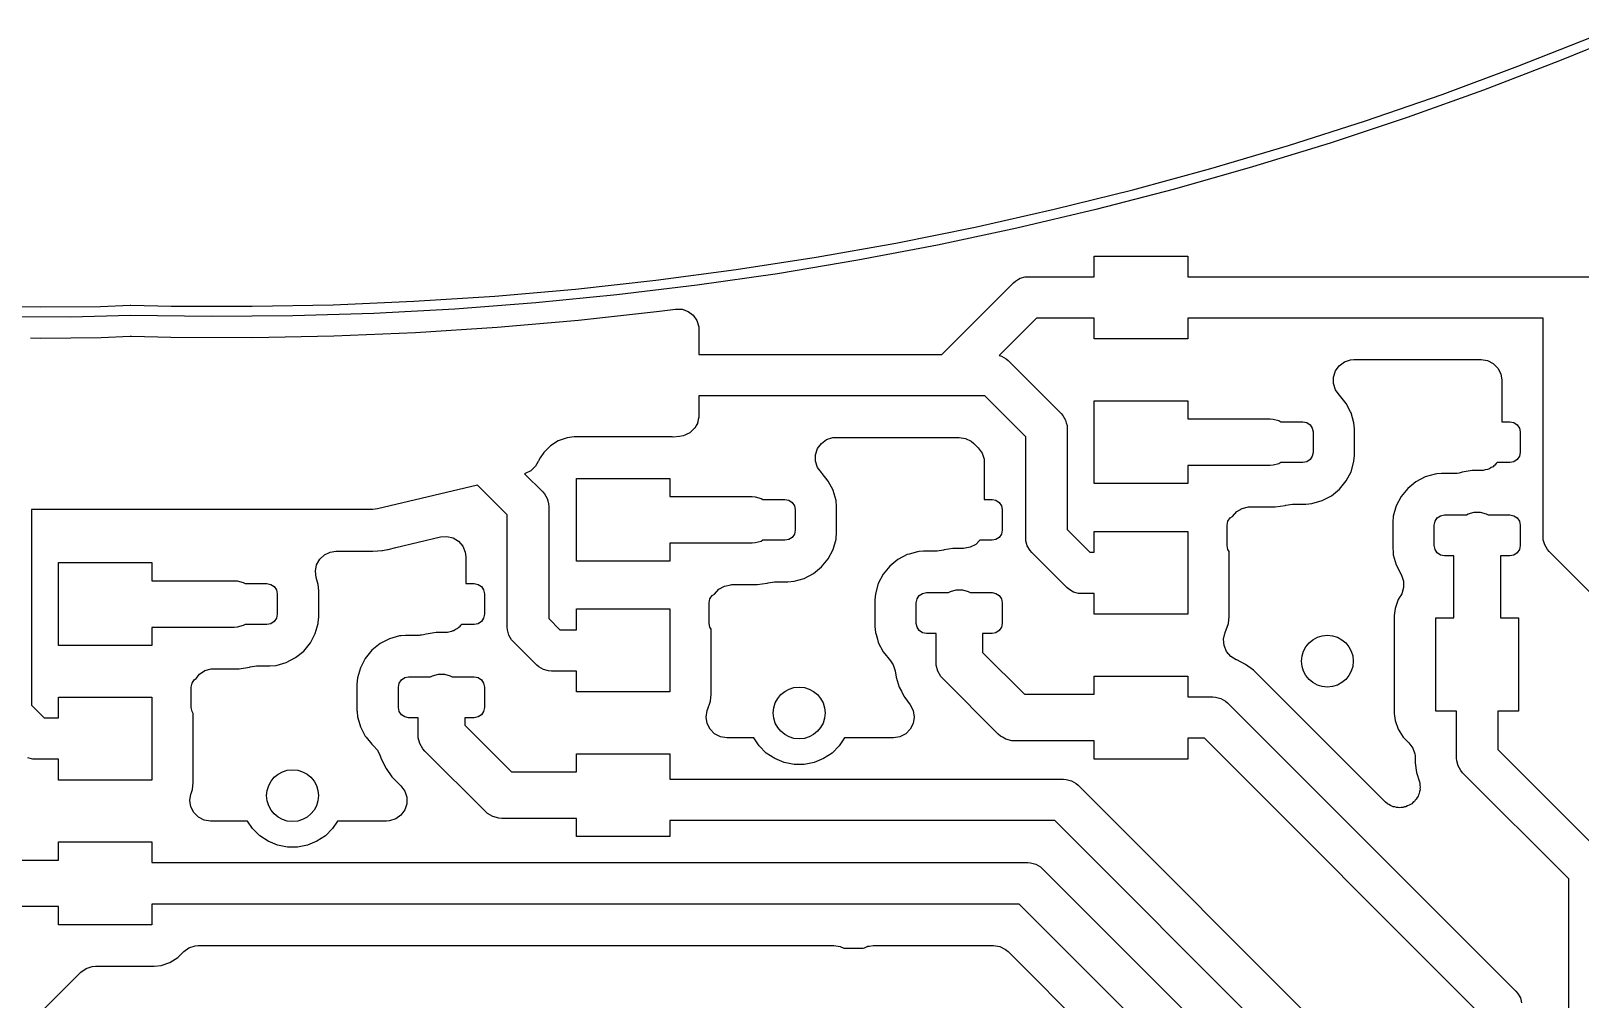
# Model space of a CAD drawing. Extents: x 139 to 278, y -178 to -21.
# Drawn here: x 177.48 to 207.39, y -39.45 to -20.77 of the extents above; entities that cross this region are included whole.
import ezdxf

# ---------------------------------------------------------------- set-up
doc = ezdxf.new("R2010")
doc.units = 0
doc.layers.add('BLACK', color=7, linetype='CONTINUOUS')

msp = doc.modelspace()

# ---------------------------------------------------------------- linework, layer by layer
at = {"layer": 'BLACK', "linetype": 'CONTINUOUS'}
for p, q in [((206.188125, -21.44566), (207.641166, -20.869508)), ((208.40001, -20.765417), (206.988365, -21.343502)), ((204.722566, -21.989178), (206.188125, -21.44566)), ((206.988365, -21.343502), (205.52489, -21.904939)), ((203.245221, -22.499792), (204.722566, -21.989178)), ((205.52489, -21.904939), (204.049227, -22.433513)), ((201.756828, -22.977246), (203.245221, -22.499792)), ((204.049227, -22.433513), (202.562115, -22.92896)), ((200.258131, -23.421301), (201.756828, -22.977246)), ((202.562115, -22.92896), (201.064297, -23.391033)), ((198.74988, -23.831736), (200.258131, -23.421301)), ((201.064297, -23.391033), (199.556521, -23.819501)), ((197.23283, -24.208344), (198.74988, -23.831736)), ((199.556521, -23.819501), (198.039543, -24.214148)), ((195.707738, -24.550939), (197.23283, -24.208344)), ((198.039543, -24.214148), (196.514119, -24.574779)), ((194.175367, -24.859348), (195.707738, -24.550939)), ((196.514119, -24.574779), (194.981014, -24.901212)), ((192.636484, -25.133417), (194.175367, -24.859348)), ((194.981014, -24.901212), (193.440993, -25.193284)), ((198.0083, -25.51), (198.0083, -25.1099)), ((198.0083, -25.1099), (199.8117, -25.1099)), ((199.8117, -25.1099), (199.8117, -25.51)), ((189.542259, -25.578006), (191.091857, -25.37301)), ((191.091857, -25.37301), (192.636484, -25.133417)), ((193.440993, -25.193284), (191.894827, -25.45085)), ((187.988466, -25.748303), (189.542259, -25.578006)), ((190.343288, -25.673781), (188.787152, -25.861964)), ((191.894827, -25.45085), (190.343288, -25.673781)), ((195.063314, -27.01), (196.446157, -25.627158)), ((196.446157, -25.627158), (196.485495, -25.592659)), ((196.485495, -25.592659), (196.541941, -25.56007)), ((196.541941, -25.56007), (196.575927, -25.540448)), ((196.575927, -25.540448), (196.67679, -25.513422)), ((196.67679, -25.513422), (196.729, -25.51)), ((196.729, -25.51), (198.0083, -25.51)), ((199.8117, -25.51), (207.055, -25.51)), ((207.055, -25.51), (208.0083, -25.51)), ((183.309684, -26.050235), (184.871399, -25.984477)), ((184.871399, -25.984477), (186.431252, -25.883816)), ((187.227198, -26.015306), (185.664205, -26.133731)), ((186.431252, -25.883816), (187.988466, -25.748303)), ((188.787152, -25.861964), (187.227198, -26.015306)), ((176.505255, -26.068963), (177.661557, -26.093363)), ((178.241855, -26.287408), (177.079187, -26.281097)), ((177.661557, -26.093363), (178.818056, -26.081519)), ((179.40065, -26.257375), (178.241855, -26.287408)), ((178.818056, -26.081519), (179.395835, -26.057458)), ((179.395835, -26.057458), (179.39917, -26.058204)), ((179.39917, -26.058204), (179.402492, -26.057403)), ((180.964815, -26.278995), (179.40065, -26.257375)), ((179.402492, -26.057403), (179.402492, -26.057394)), ((179.402492, -26.057394), (180.183797, -26.076932)), ((180.183797, -26.076932), (181.74689, -26.081059)), ((182.532231, -26.265608), (180.964815, -26.278995)), ((181.74689, -26.081059), (183.309684, -26.050235)), ((184.098955, -26.217179), (182.532231, -26.265608)), ((185.664205, -26.133731), (184.098955, -26.217179)), ((188.047215, -26.345959), (189.614357, -26.174199)), ((189.614357, -26.174199), (189.923669, -26.13328)), ((189.923669, -26.13328), (190.048458, -26.13647)), ((190.048458, -26.13647), (190.166159, -26.178066)), ((190.166159, -26.178066), (190.265245, -26.253999)), ((190.265245, -26.253999), (190.336017, -26.356834)), ((196.894685, -26.31), (196.174769, -27.029916)), ((198.0083, -26.31), (196.894685, -26.31)), ((198.0083, -26.7101), (198.0083, -26.31)), ((206.675, -26.31), (199.8117, -26.31)), ((199.8117, -26.31), (199.8117, -26.7101)), ((206.675, -30.534), (206.675, -26.31)), ((183.328239, -26.650486), (184.90337, -26.584162)), ((184.90337, -26.584162), (186.476624, -26.482636)), ((186.476624, -26.482636), (188.047215, -26.345959)), ((190.336017, -26.356834), (190.371547, -26.476506)), ((190.371547, -26.476506), (190.374993, -26.528834)), ((190.374993, -26.528834), (190.374993, -27.01)), ((177.470277, -26.68996), (177.658293, -26.693928)), ((177.658293, -26.693928), (177.658295, -26.693927)), ((177.658295, -26.693927), (177.658297, -26.693928)), ((177.658297, -26.693928), (178.833616, -26.681891)), ((178.833616, -26.681891), (179.390999, -26.658678)), ((179.390999, -26.658678), (179.417556, -26.658458)), ((179.417556, -26.658458), (180.175497, -26.677411)), ((180.175497, -26.677411), (181.752019, -26.681574)), ((181.752019, -26.681574), (183.328239, -26.650486)), ((199.8117, -26.7101), (198.0083, -26.7101)), ((190.374993, -27.01), (195.063314, -27.01)), ((196.174769, -27.029916), (196.214074, -27.040448)), ((196.214074, -27.040448), (196.304505, -27.092659)), ((196.304505, -27.092659), (196.343843, -27.127157)), ((196.343843, -27.127157), (197.367843, -28.151158)), ((202.738347, -27.227364), (202.839341, -27.153988)), ((202.839341, -27.153988), (202.958066, -27.115412)), ((202.958066, -27.115412), (203.020483, -27.1105)), ((203.020483, -27.1105), (205.4755, -27.1105)), ((205.4755, -27.1105), (205.598798, -27.130028)), ((205.598798, -27.130028), (205.710026, -27.186702)), ((205.710026, -27.186702), (205.798298, -27.274974)), ((202.626395, -27.447083), (202.664971, -27.328358)), ((202.626395, -27.571917), (202.626395, -27.447083)), ((202.664971, -27.328358), (202.738347, -27.227364)), ((205.798298, -27.274974), (205.854972, -27.386202)), ((205.854972, -27.386202), (205.8745, -27.5095)), ((205.8745, -27.5095), (205.8745, -28.309)), ((195.229, -27.81), (190.374993, -27.81)), ((190.374993, -27.81), (190.374993, -28.190434)), ((195.895314, -27.81), (195.229, -27.81)), ((196.685, -28.599685), (195.895314, -27.81)), ((202.664971, -27.690642), (202.626395, -27.571917)), ((202.738347, -27.791636), (202.664971, -27.690642)), ((202.743874, -27.797163), (202.738347, -27.791636)), ((202.74388, -27.797168), (202.743874, -27.797163)), ((202.743883, -27.797172), (202.74388, -27.797168)), ((202.872148, -27.954477), (202.743883, -27.797172)), ((198.0083, -29.5041), (198.0083, -27.9039)), ((198.0083, -27.9039), (199.8117, -27.9039)), ((199.8117, -27.9039), (199.8117, -28.254)), ((202.958252, -28.119314), (202.872148, -27.954477)), ((190.320093, -28.383151), (190.298791, -28.42496)), ((190.344609, -28.343153), (190.320093, -28.383151)), ((190.348295, -28.327802), (190.344609, -28.343153)), ((190.355465, -28.313732), (190.348295, -28.327802)), ((190.362804, -28.267387), (190.355465, -28.313732)), ((190.373761, -28.221769), (190.362804, -28.267387)), ((190.374993, -28.190434), (190.372523, -28.206027)), ((190.372523, -28.206027), (190.373761, -28.221769)), ((197.367843, -28.151158), (197.402341, -28.190495)), ((197.402341, -28.190495), (197.454552, -28.280926)), ((197.454552, -28.280926), (197.467112, -28.327802)), ((197.467112, -28.327802), (197.481578, -28.38179)), ((197.481578, -28.38179), (197.485, -28.434)), ((199.8117, -28.254), (201.402048, -28.254)), ((201.402048, -28.254), (201.460785, -28.25785)), ((201.460785, -28.25785), (201.574256, -28.288254)), ((201.574256, -28.288254), (201.610189, -28.309)), ((201.610189, -28.309), (202.034548, -28.309)), ((202.034548, -28.309), (202.110128, -28.324034)), ((202.110128, -28.324034), (202.174202, -28.366846)), ((202.174202, -28.366846), (202.217014, -28.43092)), ((202.966123, -28.134383), (202.958252, -28.119314)), ((203.021961, -28.329525), (202.966123, -28.134383)), ((203.032547, -28.448608), (203.021961, -28.329525)), ((205.8745, -28.309), (206.034548, -28.309)), ((206.034548, -28.309), (206.110128, -28.324034)), ((206.110128, -28.324034), (206.174202, -28.366846)), ((206.174202, -28.366846), (206.217014, -28.43092)), ((187.658778, -28.678111), (187.506039, -28.774083)), ((187.829045, -28.618532), (187.658778, -28.678111)), ((187.829048, -28.618531), (187.829045, -28.618532)), ((187.963337, -28.6034), (187.829048, -28.618531)), ((187.963346, -28.6034), (187.963337, -28.6034)), ((189.856654, -28.6034), (187.963346, -28.6034)), ((189.856664, -28.6034), (189.856654, -28.6034)), ((189.860767, -28.603863), (189.856664, -28.6034)), ((189.874091, -28.605138), (189.860767, -28.603863)), ((189.998541, -28.595353), (189.874091, -28.605138)), ((190.069108, -28.578417), (189.998541, -28.595353)), ((190.099291, -28.569906), (190.069108, -28.578417)), ((190.1411, -28.548602), (190.099291, -28.569906)), ((190.184444, -28.530653), (190.1411, -28.548602)), ((190.196449, -28.5204), (190.184444, -28.530653)), ((190.210519, -28.513232), (190.196449, -28.5204)), ((190.243696, -28.480054), (190.210519, -28.513232)), ((190.279375, -28.449587), (190.243696, -28.480054)), ((190.287625, -28.436125), (190.279375, -28.449587)), ((190.298791, -28.42496), (190.287625, -28.436125)), ((192.738347, -28.727364), (192.839341, -28.653988)), ((192.839341, -28.653988), (192.958066, -28.615412)), ((192.958066, -28.615412), (193.020483, -28.6105)), ((193.020483, -28.6105), (195.134519, -28.6105)), ((195.134519, -28.6105), (195.323481, -28.6105)), ((195.323481, -28.6105), (195.398465, -28.6105)), ((195.398465, -28.6105), (195.521763, -28.630028)), ((195.521763, -28.630028), (195.632991, -28.686702)), ((195.632991, -28.686702), (195.680599, -28.727363)), ((196.685, -30.554), (196.685, -28.599685)), ((197.485, -28.434), (197.485, -30.388314)), ((202.217014, -28.43092), (202.232048, -28.5065)), ((202.232048, -28.5065), (202.232048, -28.9015)), ((203.032548, -28.959393), (203.032547, -28.448608)), ((206.217014, -28.43092), (206.232048, -28.5065)), ((206.232048, -28.5065), (206.232048, -28.9015)), ((187.311338, -29.008501), (187.28251, -29.05438)), ((187.378484, -28.901638), (187.311338, -29.008501)), ((187.506038, -28.774084), (187.378484, -28.901638)), ((187.506039, -28.774083), (187.506038, -28.774084)), ((192.626395, -28.947083), (192.664971, -28.828358)), ((192.626395, -29.071917), (192.626395, -28.947083)), ((192.664971, -28.828358), (192.738347, -28.727364)), ((195.680599, -28.727363), (195.767634, -28.814397)), ((195.767634, -28.814397), (195.841011, -28.91539)), ((195.841011, -28.91539), (195.879587, -29.034114)), ((202.217014, -28.97708), (202.174202, -29.041154)), ((202.232048, -28.9015), (202.217014, -28.97708)), ((203.02282, -29.068821), (203.032547, -28.959404)), ((203.032547, -28.959404), (203.032548, -28.959393)), ((206.217014, -28.97708), (206.174202, -29.041154)), ((206.232048, -28.9015), (206.217014, -28.97708)), ((187.01887, -29.309828), (187.009139, -29.312453)), ((187.131342, -29.255665), (187.01887, -29.309828)), ((187.221573, -29.169397), (187.131342, -29.255665)), ((187.27264, -29.074499), (187.221573, -29.169397)), ((187.272787, -29.07457), (187.27264, -29.074499)), ((187.274357, -29.071309), (187.272787, -29.07457)), ((187.280729, -29.059469), (187.274357, -29.071309)), ((187.282508, -29.054383), (187.280729, -29.059469)), ((187.28251, -29.05438), (187.282508, -29.054383)), ((192.664971, -29.190642), (192.626395, -29.071917)), ((192.738347, -29.291636), (192.664971, -29.190642)), ((192.743874, -29.297163), (192.738347, -29.291636)), ((192.74388, -29.297168), (192.743874, -29.297163)), ((192.75312, -29.3085), (192.74388, -29.297168)), ((192.872148, -29.454477), (192.75312, -29.3085)), ((195.879587, -29.034114), (195.8845, -29.096534)), ((195.8845, -29.096534), (195.8845, -29.809)), ((201.402048, -29.154), (199.8117, -29.154)), ((199.8117, -29.154), (199.8117, -29.5041)), ((201.460785, -29.15015), (201.402048, -29.154)), ((201.574256, -29.119746), (201.460785, -29.15015)), ((201.610189, -29.099), (201.574256, -29.119746)), ((202.034548, -29.099), (201.610189, -29.099)), ((202.110128, -29.083966), (202.034548, -29.099)), ((202.174202, -29.041154), (202.110128, -29.083966)), ((202.872147, -29.453524), (202.966123, -29.273617)), ((202.966123, -29.273617), (203.021961, -29.078475)), ((203.021961, -29.078475), (203.02282, -29.068821)), ((204.711659, -29.3085), (204.624334, -29.316263)), ((204.971518, -29.3085), (204.711659, -29.3085)), ((205.014803, -29.306145), (204.971518, -29.3085)), ((205.055694, -29.301682), (205.014803, -29.306145)), ((205.109222, -29.284291), (205.055694, -29.301682)), ((205.303631, -29.2535), (205.109222, -29.284291)), ((205.497206, -29.2535), (205.303631, -29.2535)), ((205.518786, -29.251145), (205.497206, -29.2535)), ((205.558322, -29.240382), (205.518786, -29.251145)), ((205.598798, -29.233972), (205.558322, -29.240382)), ((205.618213, -29.224079), (205.598798, -29.233972)), ((205.639238, -29.218356), (205.618213, -29.224079)), ((205.673516, -29.1959), (205.639238, -29.218356)), ((205.710026, -29.177298), (205.673516, -29.1959)), ((205.725433, -29.16189), (205.710026, -29.177298)), ((205.743661, -29.14995), (205.725433, -29.16189)), ((205.769323, -29.118), (205.743661, -29.14995)), ((205.788324, -29.099), (205.769323, -29.118)), ((206.034548, -29.099), (205.788324, -29.099)), ((206.110128, -29.083966), (206.034548, -29.099)), ((206.174202, -29.041154), (206.110128, -29.083966)), ((186.09703, -29.531716), (184.170901, -29.993988)), ((186.675, -30.109686), (186.09703, -29.531716)), ((187.009139, -29.312453), (187.357843, -29.661157)), ((188.0083, -31.0041), (188.0083, -29.4039)), ((188.0083, -29.4039), (189.8117, -29.4039)), ((189.8117, -29.4039), (189.8117, -29.754)), ((192.965662, -29.6335), (192.872148, -29.454477)), ((199.8117, -29.5041), (198.0083, -29.5041)), ((202.74388, -29.610832), (202.872147, -29.453524)), ((204.060212, -29.597172), (203.931947, -29.754477)), ((204.06022, -29.597164), (204.060212, -29.597172)), ((204.217525, -29.468899), (204.06022, -29.597164)), ((204.397425, -29.374927), (204.217525, -29.468899)), ((204.397428, -29.374926), (204.397425, -29.374927)), ((204.592571, -29.319087), (204.397428, -29.374926)), ((204.592573, -29.319087), (204.592571, -29.319087)), ((204.624334, -29.316263), (204.592573, -29.319087)), ((187.357843, -29.661157), (187.392341, -29.700495)), ((187.392341, -29.700495), (187.444552, -29.790926)), ((187.444552, -29.790926), (187.456388, -29.8351)), ((187.456388, -29.8351), (187.471578, -29.89179)), ((187.471578, -29.89179), (187.475, -29.944)), ((189.8117, -29.754), (191.402048, -29.754)), ((191.402048, -29.754), (191.460785, -29.75785)), ((191.460785, -29.75785), (191.574256, -29.788254)), ((191.574256, -29.788254), (191.610189, -29.809)), ((191.610189, -29.809), (192.034548, -29.809)), ((192.034548, -29.809), (192.110128, -29.824034)), ((192.110128, -29.824034), (192.174202, -29.866846)), ((192.174202, -29.866846), (192.217014, -29.93092)), ((192.966123, -29.634383), (192.965662, -29.6335)), ((193.021961, -29.829525), (192.966123, -29.634383)), ((193.032547, -29.948608), (193.021961, -29.829525)), ((195.8845, -29.809), (196.034548, -29.809)), ((196.034548, -29.809), (196.110128, -29.824034)), ((196.110128, -29.824034), (196.174202, -29.866846)), ((196.174202, -29.866846), (196.217014, -29.93092)), ((201.709285, -29.919026), (201.832579, -29.899499)), ((201.832579, -29.899499), (202.092437, -29.899499)), ((202.092437, -29.899499), (202.09244, -29.899499)), ((202.09244, -29.899499), (202.211523, -29.888913)), ((202.211523, -29.888913), (202.406665, -29.833075)), ((202.406665, -29.833075), (202.586572, -29.739099)), ((202.586572, -29.739099), (202.74388, -29.610832)), ((203.931947, -29.754477), (203.837975, -29.934377)), ((184.077785, -30.005006), (177.485, -30.005006)), ((177.485, -30.005006), (177.485, -33.778314)), ((184.170901, -29.993988), (184.077785, -30.005006)), ((186.675, -32.274), (186.675, -30.109686)), ((187.475, -29.944), (187.475, -32.108314)), ((192.217014, -29.93092), (192.232048, -30.0065)), ((192.232048, -30.0065), (192.232048, -30.4015)), ((193.032548, -30.459393), (193.032547, -29.948608)), ((196.217014, -29.93092), (196.232048, -30.0065)), ((196.232048, -30.0065), (196.232048, -30.4015)), ((200.587082, -30.23092), (200.629894, -30.166846)), ((200.629894, -30.166846), (200.676111, -30.135965)), ((200.676111, -30.135965), (200.757971, -30.044363)), ((200.757971, -30.044363), (200.865846, -29.98154)), ((200.865846, -29.98154), (200.987854, -29.955128)), ((200.987854, -29.955128), (201.010231, -29.9545)), ((201.010231, -29.9545), (201.500462, -29.9545)), ((201.500462, -29.9545), (201.500465, -29.9545)), ((201.500465, -29.9545), (201.694874, -29.923709)), ((201.694874, -29.923709), (201.709285, -29.919026)), ((203.782133, -30.129532), (203.771548, -30.248595)), ((203.782134, -30.129529), (203.782133, -30.129532)), ((203.837973, -29.934381), (203.782134, -30.129529)), ((203.837975, -29.934377), (203.837973, -29.934381)), ((204.587082, -30.23092), (204.629894, -30.166846)), ((204.629894, -30.166846), (204.693968, -30.124034)), ((204.693968, -30.124034), (204.769548, -30.109)), ((204.769548, -30.109), (205.193907, -30.109)), ((205.193907, -30.109), (205.22984, -30.088254)), ((205.22984, -30.088254), (205.343311, -30.05785)), ((205.343311, -30.05785), (205.460785, -30.05785)), ((205.460785, -30.05785), (205.574256, -30.088254)), ((205.574256, -30.088254), (205.610189, -30.109)), ((205.610189, -30.109), (206.034548, -30.109)), ((206.034548, -30.109), (206.110128, -30.124034)), ((206.110128, -30.124034), (206.174202, -30.166846)), ((206.174202, -30.166846), (206.217014, -30.23092)), ((192.217014, -30.47708), (192.174202, -30.541154)), ((192.232048, -30.4015), (192.217014, -30.47708)), ((193.023994, -30.555615), (193.032547, -30.459404)), ((193.032547, -30.459404), (193.032548, -30.459393)), ((196.217014, -30.47708), (196.174202, -30.541154)), ((196.232048, -30.4015), (196.217014, -30.47708)), ((197.485, -30.388314), (197.923686, -30.827)), ((198.0083, -30.827), (198.0083, -30.4269)), ((198.0083, -30.4269), (199.8117, -30.4269)), ((199.8117, -30.4269), (199.8117, -32.0271)), ((200.572048, -30.3065), (200.587082, -30.23092)), ((200.572048, -30.7015), (200.572048, -30.3065)), ((203.771548, -30.248595), (203.771548, -30.759388)), ((204.572048, -30.3065), (204.587082, -30.23092)), ((204.572048, -30.7015), (204.572048, -30.3065)), ((206.217014, -30.23092), (206.232048, -30.3065)), ((206.232048, -30.3065), (206.232048, -30.7015)), ((184.077785, -30.810506), (184.172436, -30.804926)), ((184.172436, -30.804926), (184.251263, -30.795598)), ((184.251263, -30.795598), (184.265519, -30.793912)), ((184.265519, -30.793912), (184.26552, -30.793911)), ((184.26552, -30.793911), (184.265552, -30.793908)), ((184.265552, -30.793908), (184.358883, -30.777246)), ((184.358883, -30.777246), (184.375146, -30.773343)), ((184.375146, -30.773343), (184.521324, -30.73826)), ((184.521324, -30.73826), (185.382389, -30.531603)), ((185.382389, -30.531603), (185.506834, -30.521818)), ((185.506834, -30.521818), (185.628218, -30.550969)), ((185.628218, -30.550969), (185.734652, -30.616203)), ((185.734652, -30.616203), (185.815719, -30.711134)), ((185.815719, -30.711134), (185.863482, -30.82647)), ((191.402048, -30.654), (189.8117, -30.654)), ((189.8117, -30.654), (189.8117, -31.0041)), ((191.460785, -30.65015), (191.402048, -30.654)), ((191.574256, -30.619746), (191.460785, -30.65015)), ((191.610189, -30.599), (191.574256, -30.619746)), ((192.034548, -30.599), (191.610189, -30.599)), ((192.110128, -30.583966), (192.034548, -30.599)), ((192.174202, -30.541154), (192.110128, -30.583966)), ((192.872147, -30.953524), (192.966123, -30.773617)), ((192.966123, -30.773617), (193.021961, -30.578475)), ((193.021961, -30.578475), (193.023994, -30.555615)), ((195.094807, -30.788974), (194.971518, -30.8085)), ((195.109221, -30.78429), (195.094807, -30.788974)), ((195.280247, -30.757203), (195.109221, -30.78429)), ((195.303631, -30.7535), (195.280247, -30.757203)), ((195.4855, -30.7535), (195.303631, -30.7535)), ((195.608798, -30.733972), (195.4855, -30.7535)), ((195.720026, -30.677298), (195.608798, -30.733972)), ((195.798324, -30.599), (195.720026, -30.677298)), ((196.034548, -30.599), (195.798324, -30.599)), ((196.110128, -30.583966), (196.034548, -30.599)), ((196.174202, -30.541154), (196.110128, -30.583966)), ((196.688422, -30.60621), (196.685, -30.554)), ((196.715448, -30.707074), (196.688422, -30.60621)), ((196.767659, -30.797505), (196.715448, -30.707074)), ((196.802157, -30.836843), (196.767659, -30.797505)), ((200.587082, -30.77708), (200.572048, -30.7015)), ((200.6122, -30.814672), (200.587082, -30.77708)), ((203.771548, -30.759388), (203.776093, -30.810506)), ((204.587082, -30.77708), (204.572048, -30.7015)), ((204.629894, -30.841154), (204.587082, -30.77708)), ((206.217014, -30.77708), (206.174202, -30.841154)), ((206.232048, -30.7015), (206.217014, -30.77708)), ((206.678422, -30.58621), (206.675, -30.534)), ((206.705448, -30.687074), (206.678422, -30.58621)), ((206.757659, -30.777505), (206.705448, -30.687074)), ((206.792157, -30.816843), (206.757659, -30.777505)), ((178.0083, -32.6291), (178.0083, -31.0289)), ((178.0083, -31.0289), (179.8117, -31.0289)), ((179.8117, -31.0289), (179.8117, -31.379)), ((182.968115, -31.195358), (182.992003, -31.07283)), ((182.992003, -31.07283), (183.052585, -30.963681)), ((183.052585, -30.963681), (183.143932, -30.878595)), ((183.143932, -30.878595), (183.2571, -30.825901)), ((183.2571, -30.825901), (183.366864, -30.810506)), ((183.366864, -30.810506), (184.077775, -30.810506)), ((184.077775, -30.810506), (184.077785, -30.810506)), ((185.863482, -30.82647), (185.8745, -30.919586)), ((185.8745, -30.919586), (185.8745, -31.434)), ((189.8117, -31.0041), (188.0083, -31.0041)), ((192.74388, -31.110832), (192.872147, -30.953524)), ((194.060212, -31.097172), (193.931947, -31.254477)), ((194.06022, -31.097164), (194.060212, -31.097172)), ((194.217525, -30.968899), (194.06022, -31.097164)), ((194.397425, -30.874927), (194.217525, -30.968899)), ((194.397428, -30.874926), (194.397425, -30.874927)), ((194.40425, -30.872974), (194.397428, -30.874926)), ((194.43613, -30.863851), (194.40425, -30.872974)), ((194.592571, -30.819087), (194.43613, -30.863851)), ((194.592573, -30.819087), (194.592571, -30.819087)), ((194.624334, -30.816263), (194.592573, -30.819087)), ((194.711659, -30.8085), (194.624334, -30.816263)), ((194.971518, -30.8085), (194.711659, -30.8085)), ((197.475157, -31.509843), (196.802157, -30.836843)), ((197.923686, -30.827), (198.0083, -30.827)), ((200.6122, -32.072054), (200.6122, -30.814672)), ((203.776093, -30.810506), (203.781819, -30.874925)), ((203.781819, -30.874925), (203.782135, -30.878471)), ((203.782135, -30.878471), (203.782135, -30.878476)), ((203.782135, -30.878476), (203.837974, -31.073619)), ((203.837974, -31.073619), (203.837975, -31.073622)), ((203.837975, -31.073622), (203.940111, -31.26915)), ((204.693968, -30.883966), (204.629894, -30.841154)), ((204.769548, -30.899), (204.693968, -30.883966)), ((204.952048, -30.899), (204.769548, -30.899)), ((204.952048, -32.0923), (204.952048, -30.899)), ((206.034548, -30.899), (205.852048, -30.899)), ((205.852048, -30.899), (205.852048, -32.0923)), ((206.110128, -30.883966), (206.034548, -30.899)), ((206.174202, -30.841154), (206.110128, -30.883966)), ((207.796048, -31.820734), (206.792157, -30.816843)), ((179.8117, -31.379), (181.402048, -31.379)), ((181.402048, -31.379), (181.460785, -31.38285)), ((181.460785, -31.38285), (181.574256, -31.413254)), ((182.983258, -31.319269), (182.968115, -31.195358)), ((183.021961, -31.454525), (182.983258, -31.319269)), ((191.709285, -31.419026), (191.832579, -31.399499)), ((191.832579, -31.399499), (192.092437, -31.399499)), ((192.092437, -31.399499), (192.09244, -31.399499)), ((192.09244, -31.399499), (192.211523, -31.388913)), ((192.211523, -31.388913), (192.406665, -31.333075)), ((192.406665, -31.333075), (192.586572, -31.239099)), ((192.586572, -31.239099), (192.74388, -31.110832)), ((193.931947, -31.254477), (193.837975, -31.434377)), ((203.940111, -31.26915), (203.979889, -31.387478)), ((203.979889, -31.387478), (203.981154, -31.512306)), ((181.574256, -31.413254), (181.610189, -31.434)), ((181.610189, -31.434), (182.034548, -31.434)), ((182.034548, -31.434), (182.110128, -31.449034)), ((182.110128, -31.449034), (182.174202, -31.491846)), ((182.174202, -31.491846), (182.217014, -31.55592)), ((182.217014, -31.55592), (182.232048, -31.6315)), ((182.232048, -31.6315), (182.232048, -32.0265)), ((183.032547, -31.573608), (183.021961, -31.454525)), ((183.032548, -32.084393), (183.032547, -31.573608)), ((185.8745, -31.434), (186.034548, -31.434)), ((186.034548, -31.434), (186.110128, -31.449034)), ((186.110128, -31.449034), (186.174202, -31.491846)), ((186.174202, -31.491846), (186.217014, -31.55592)), ((186.217014, -31.55592), (186.232048, -31.6315)), ((186.232048, -31.6315), (186.232048, -32.0265)), ((190.587082, -31.73092), (190.629894, -31.666846)), ((190.629894, -31.666846), (190.676526, -31.635687)), ((190.676526, -31.635687), (190.75815, -31.544354)), ((190.75815, -31.544354), (190.866027, -31.481536)), ((190.866027, -31.481536), (190.988037, -31.455127)), ((190.988037, -31.455127), (191.0104, -31.4545)), ((191.0104, -31.4545), (191.500462, -31.4545)), ((191.500462, -31.4545), (191.500465, -31.4545)), ((191.500465, -31.4545), (191.694874, -31.423709)), ((191.694874, -31.423709), (191.709285, -31.419026)), ((193.782133, -31.629532), (193.771548, -31.748595)), ((193.782134, -31.629529), (193.782133, -31.629532)), ((193.837973, -31.434381), (193.782134, -31.629529)), ((193.837975, -31.434377), (193.837973, -31.434381)), ((194.587082, -31.73092), (194.629894, -31.666846)), ((194.629894, -31.666846), (194.693968, -31.624034)), ((194.693968, -31.624034), (194.769548, -31.609)), ((194.769548, -31.609), (195.193907, -31.609)), ((195.193907, -31.609), (195.22984, -31.588254)), ((195.22984, -31.588254), (195.343311, -31.55785)), ((195.343311, -31.55785), (195.460785, -31.55785)), ((195.460785, -31.55785), (195.574256, -31.588254)), ((195.574256, -31.588254), (195.610189, -31.609)), ((195.610189, -31.609), (196.034548, -31.609)), ((196.034548, -31.609), (196.110128, -31.624034)), ((196.110128, -31.624034), (196.174202, -31.666846)), ((196.174202, -31.666846), (196.217014, -31.73092)), ((197.514495, -31.544341), (197.475157, -31.509843)), ((197.604926, -31.596552), (197.514495, -31.544341)), ((197.70579, -31.623578), (197.604926, -31.596552)), ((197.758, -31.627), (197.70579, -31.623578)), ((198.0083, -31.627), (197.758, -31.627)), ((198.0083, -32.0271), (198.0083, -31.627)), ((203.907652, -31.692657), (203.876158, -31.742779)), ((203.924301, -31.666159), (203.907652, -31.692657)), ((203.943783, -31.631416), (203.924301, -31.666159)), ((203.981154, -31.512306), (203.943783, -31.631416)), ((188.0083, -32.324), (188.0083, -31.9239)), ((188.0083, -31.9239), (189.8117, -31.9239)), ((189.8117, -31.9239), (189.8117, -33.5241)), ((190.572048, -31.8065), (190.587082, -31.73092)), ((190.572048, -32.2015), (190.572048, -31.8065)), ((193.771548, -31.748595), (193.771548, -32.259388)), ((194.572048, -31.8065), (194.587082, -31.73092)), ((194.572048, -32.2015), (194.572048, -31.8065)), ((196.217014, -31.73092), (196.232048, -31.8065)), ((196.232048, -31.8065), (196.232048, -32.2015)), ((203.816579, -31.913048), (203.801448, -32.047337)), ((203.81658, -31.913045), (203.816579, -31.913048)), ((203.876158, -31.742779), (203.81658, -31.913045)), ((181.402048, -32.279), (179.8117, -32.279)), ((179.8117, -32.279), (179.8117, -32.6291)), ((181.460785, -32.27515), (181.402048, -32.279)), ((181.574256, -32.244746), (181.460785, -32.27515)), ((181.610189, -32.224), (181.574256, -32.244746)), ((182.034548, -32.224), (181.610189, -32.224)), ((182.110128, -32.208966), (182.034548, -32.224)), ((182.174202, -32.166154), (182.110128, -32.208966)), ((182.217014, -32.10208), (182.174202, -32.166154)), ((182.232048, -32.0265), (182.217014, -32.10208)), ((182.966123, -32.398617), (183.021961, -32.203475)), ((183.021961, -32.203475), (183.02426, -32.177623)), ((183.02426, -32.177623), (183.032547, -32.084404)), ((183.032547, -32.084404), (183.032548, -32.084393)), ((185.725433, -32.28689), (185.710026, -32.302298)), ((185.743661, -32.27495), (185.725433, -32.28689)), ((185.769323, -32.243), (185.743661, -32.27495)), ((185.788324, -32.224), (185.769323, -32.243)), ((186.034548, -32.224), (185.788324, -32.224)), ((186.110128, -32.208966), (186.034548, -32.224)), ((186.174202, -32.166154), (186.110128, -32.208966)), ((186.217014, -32.10208), (186.174202, -32.166154)), ((186.232048, -32.0265), (186.217014, -32.10208)), ((186.678422, -32.32621), (186.675, -32.274)), ((187.475, -32.108314), (187.690686, -32.324)), ((190.587082, -32.27708), (190.572048, -32.2015)), ((190.6122, -32.314672), (190.587082, -32.27708)), ((193.771548, -32.259388), (193.777017, -32.3209)), ((194.587082, -32.27708), (194.572048, -32.2015)), ((194.629894, -32.341154), (194.587082, -32.27708)), ((196.217014, -32.27708), (196.174202, -32.341154)), ((196.232048, -32.2015), (196.217014, -32.27708)), ((199.8117, -32.0271), (198.0083, -32.0271)), ((200.537489, -32.376622), (200.597068, -32.206355)), ((200.597068, -32.206355), (200.6122, -32.072054)), ((203.801448, -32.047337), (203.801448, -33.940662)), ((204.601948, -33.8957), (204.601948, -32.0923)), ((204.601948, -32.0923), (204.952048, -32.0923)), ((205.852048, -32.0923), (206.202148, -32.0923)), ((206.202148, -32.0923), (206.202148, -33.8957)), ((182.74388, -32.735832), (182.872147, -32.578524)), ((182.872147, -32.578524), (182.966123, -32.398617)), ((184.217525, -32.593899), (184.06022, -32.722164)), ((184.397425, -32.499927), (184.217525, -32.593899)), ((184.397428, -32.499926), (184.397425, -32.499927)), ((184.592571, -32.444087), (184.397428, -32.499926)), ((184.592573, -32.444087), (184.592571, -32.444087)), ((184.624334, -32.441263), (184.592573, -32.444087)), ((184.711659, -32.4335), (184.624334, -32.441263)), ((184.971518, -32.4335), (184.711659, -32.4335)), ((184.99304, -32.430091), (184.971518, -32.4335)), ((185.014803, -32.431145), (184.99304, -32.430091)), ((185.055694, -32.426682), (185.014803, -32.431145)), ((185.109222, -32.409291), (185.055694, -32.426682)), ((185.303631, -32.3785), (185.109222, -32.409291)), ((185.497206, -32.3785), (185.303631, -32.3785)), ((185.518786, -32.376145), (185.497206, -32.3785)), ((185.598798, -32.358972), (185.518786, -32.376145)), ((185.622318, -32.346987), (185.598798, -32.358972)), ((185.639238, -32.343356), (185.622318, -32.346987)), ((185.673516, -32.3209), (185.639238, -32.343356)), ((185.710026, -32.302298), (185.673516, -32.3209)), ((186.705448, -32.427074), (186.678422, -32.32621)), ((186.757659, -32.517505), (186.705448, -32.427074)), ((186.792157, -32.556843), (186.757659, -32.517505)), ((187.242157, -33.006843), (186.792157, -32.556843)), ((187.690686, -32.324), (188.0083, -32.324)), ((190.6122, -33.569054), (190.6122, -32.314672)), ((193.777017, -32.3209), (193.78197, -32.376622)), ((193.78197, -32.376622), (193.782135, -32.378471)), ((193.782135, -32.378471), (193.782135, -32.378476)), ((193.782135, -32.378476), (193.793955, -32.419783)), ((193.793955, -32.419783), (193.819591, -32.509377)), ((193.819591, -32.509377), (193.837974, -32.573619)), ((193.837974, -32.573619), (193.837975, -32.573622)), ((193.837975, -32.573622), (193.931947, -32.753522)), ((194.693968, -32.383966), (194.629894, -32.341154)), ((194.769548, -32.399), (194.693968, -32.383966)), ((194.952048, -32.399), (194.769548, -32.399)), ((194.952048, -32.951048), (194.952048, -32.399)), ((196.034548, -32.399), (195.852048, -32.399)), ((195.852048, -32.399), (195.852048, -32.764652)), ((196.110128, -32.383966), (196.034548, -32.399)), ((196.174202, -32.341154), (196.110128, -32.383966)), ((200.505772, -32.504801), (200.531359, -32.398216)), ((200.515567, -32.629251), (200.505772, -32.504801)), ((200.530088, -32.397772), (200.534479, -32.385221)), ((200.531359, -32.398216), (200.530088, -32.397772)), ((200.534479, -32.385221), (200.534913, -32.383416)), ((200.534913, -32.383416), (200.535822, -32.381384)), ((200.535822, -32.381384), (200.537487, -32.376624)), ((200.537487, -32.376624), (200.537489, -32.376622)), ((179.8117, -32.6291), (178.0083, -32.6291)), ((182.406665, -32.958075), (182.586572, -32.864099)), ((182.586572, -32.864099), (182.74388, -32.735832)), ((183.931947, -32.879477), (183.837975, -33.059377)), ((184.060212, -32.722172), (183.931947, -32.879477)), ((184.06022, -32.722164), (184.060212, -32.722172)), ((193.931947, -32.753522), (193.989095, -32.823608)), ((193.989095, -32.823608), (194.02211, -32.864099)), ((194.02211, -32.864099), (194.073004, -32.926515)), ((195.852048, -32.764652), (196.658396, -33.571)), ((200.563339, -32.744583), (200.515567, -32.629251)), ((200.644413, -32.839508), (200.563339, -32.744583)), ((200.750853, -32.904734), (200.644413, -32.839508)), ((180.66622, -33.267573), (180.732873, -33.183992)), ((180.732873, -33.183992), (180.837057, -33.115221)), ((180.837057, -33.115221), (180.957392, -33.082009)), ((180.957392, -33.082009), (181.002069, -33.0795)), ((181.002069, -33.0795), (181.500462, -33.0795)), ((181.500462, -33.0795), (181.500465, -33.0795)), ((181.500465, -33.0795), (181.694874, -33.048709)), ((181.694874, -33.048709), (181.709285, -33.044026)), ((181.709285, -33.044026), (181.832579, -33.024499)), ((181.832579, -33.024499), (182.092437, -33.024499)), ((182.092437, -33.024499), (182.09244, -33.024499)), ((182.09244, -33.024499), (182.211523, -33.013913)), ((182.211523, -33.013913), (182.406665, -32.958075)), ((183.837973, -33.059381), (183.782134, -33.254529)), ((183.837975, -33.059377), (183.837973, -33.059381)), ((185.22984, -33.213254), (185.343311, -33.18285)), ((185.343311, -33.18285), (185.460785, -33.18285)), ((185.460785, -33.18285), (185.574256, -33.213254)), ((187.281495, -33.041341), (187.242157, -33.006843)), ((187.371926, -33.093552), (187.281495, -33.041341)), ((187.47279, -33.120578), (187.371926, -33.093552)), ((187.525, -33.124), (187.47279, -33.120578)), ((188.0083, -33.124), (187.525, -33.124)), ((188.0083, -33.5241), (188.0083, -33.124)), ((194.073004, -32.926515), (194.070542, -32.928522)), ((194.070542, -32.928522), (194.124351, -33.002584)), ((194.124351, -33.002584), (194.162927, -33.121308)), ((194.162927, -33.121308), (194.18234, -33.24388)), ((194.955898, -33.009785), (194.952048, -32.951048)), ((194.986302, -33.123256), (194.955898, -33.009785)), ((195.045039, -33.224991), (194.986302, -33.123256)), ((200.759833, -32.908453), (200.750853, -32.904734)), ((200.928201, -32.994241), (200.759833, -32.908453)), ((201.081069, -33.105306), (200.928201, -32.994241)), ((201.08107, -33.105307), (201.081069, -33.105306)), ((201.081074, -33.10531), (201.08107, -33.105307)), ((203.620109, -35.644345), (201.081074, -33.10531)), ((180.572048, -33.4315), (180.587082, -33.35592)), ((180.572048, -33.8265), (180.572048, -33.4315)), ((180.587082, -33.35592), (180.629894, -33.291846)), ((180.629894, -33.291846), (180.66622, -33.267573)), ((183.782133, -33.254532), (183.771548, -33.373595)), ((183.771548, -33.373595), (183.771548, -33.884388)), ((183.782134, -33.254529), (183.782133, -33.254532)), ((184.572048, -33.4315), (184.587082, -33.35592)), ((184.572048, -33.8265), (184.572048, -33.4315)), ((184.587082, -33.35592), (184.629894, -33.291846)), ((184.629894, -33.291846), (184.693968, -33.249034)), ((184.693968, -33.249034), (184.769548, -33.234)), ((184.769548, -33.234), (185.193907, -33.234)), ((185.193907, -33.234), (185.22984, -33.213254)), ((185.574256, -33.213254), (185.610189, -33.234)), ((185.610189, -33.234), (186.034548, -33.234)), ((186.034548, -33.234), (186.110128, -33.249034)), ((186.110128, -33.249034), (186.174202, -33.291846)), ((186.174202, -33.291846), (186.217014, -33.35592)), ((186.217014, -33.35592), (186.232048, -33.4315)), ((186.232048, -33.4315), (186.232048, -33.8265)), ((194.18234, -33.24388), (194.243163, -33.431074)), ((194.243163, -33.431074), (194.243164, -33.431075)), ((194.243164, -33.431075), (194.283516, -33.51027)), ((195.045046, -33.224998), (195.045039, -33.224991)), ((195.08385, -33.269246), (195.045046, -33.224998)), ((196.153802, -34.339198), (195.08385, -33.269246)), ((198.0083, -33.571), (198.0083, -33.2209)), ((198.0083, -33.2209), (199.8117, -33.2209)), ((199.8117, -33.2209), (199.8117, -33.621)), ((177.485, -33.778314), (177.733686, -34.027)), ((178.0083, -34.027), (178.0083, -33.6269)), ((178.0083, -33.6269), (179.8117, -33.6269)), ((179.8117, -33.6269), (179.8117, -35.2271)), ((189.8117, -33.5241), (188.0083, -33.5241)), ((190.537489, -33.873622), (190.597068, -33.703355)), ((190.597068, -33.703355), (190.6122, -33.569054)), ((194.283516, -33.51027), (194.332524, -33.606453)), ((194.332524, -33.606453), (194.353282, -33.635024)), ((194.353282, -33.635024), (194.455688, -33.775974)), ((194.455688, -33.775974), (194.512362, -33.887203)), ((196.658396, -33.571), (198.0083, -33.571)), ((199.8117, -33.621), (200.299, -33.621)), ((200.299, -33.621), (200.35121, -33.624422)), ((200.35121, -33.624422), (200.452074, -33.651448)), ((200.452074, -33.651448), (200.542505, -33.703659)), ((200.542505, -33.703659), (200.581843, -33.738157)), ((200.581843, -33.738157), (206.147849, -39.304163)), ((177.733686, -34.027), (178.0083, -34.027)), ((180.587082, -33.90208), (180.572048, -33.8265)), ((180.6122, -33.939672), (180.587082, -33.90208)), ((180.6122, -35.272054), (180.6122, -33.939672)), ((183.771548, -33.884388), (183.7733, -33.90409)), ((183.7733, -33.90409), (183.782135, -34.003475)), ((183.782135, -34.003475), (183.825832, -34.156188)), ((184.587082, -33.90208), (184.572048, -33.8265)), ((184.629894, -33.966154), (184.587082, -33.90208)), ((184.693968, -34.008966), (184.629894, -33.966154)), ((184.769548, -34.024), (184.693968, -34.008966)), ((184.952048, -34.024), (184.769548, -34.024)), ((184.952048, -34.351048), (184.952048, -34.024)), ((186.034548, -34.024), (185.852048, -34.024)), ((185.852048, -34.024), (185.852048, -34.164652)), ((186.110128, -34.008966), (186.034548, -34.024)), ((186.174202, -33.966154), (186.110128, -34.008966)), ((186.217014, -33.90208), (186.174202, -33.966154)), ((186.232048, -33.8265), (186.217014, -33.90208)), ((190.513315, -34.0105), (190.532843, -33.887202)), ((190.532843, -34.133798), (190.513315, -34.0105)), ((190.532843, -33.887202), (190.535705, -33.878719)), ((190.535705, -33.878719), (190.537487, -33.873623)), ((190.537487, -33.873623), (190.537489, -33.873622)), ((194.53189, -34.0105), (194.512361, -34.133798)), ((194.512362, -33.887203), (194.53189, -34.0105)), ((203.801448, -33.940662), (203.816579, -34.074951)), ((203.816579, -34.074951), (203.816579, -34.074953)), ((203.816579, -34.074953), (203.81658, -34.074955)), ((203.81658, -34.074955), (203.876159, -34.245222)), ((205.002048, -33.8957), (204.601948, -33.8957)), ((205.002048, -34.802048), (205.002048, -33.8957)), ((206.202148, -33.8957), (205.802048, -33.8957)), ((205.802048, -33.8957), (205.802048, -34.636362)), ((183.825832, -34.156188), (183.837974, -34.198619)), ((183.837974, -34.198619), (183.837975, -34.198622)), ((183.837975, -34.198622), (183.931947, -34.378522)), ((183.931947, -34.378522), (183.949854, -34.400483)), ((184.955898, -34.409785), (184.952048, -34.351048)), ((185.852048, -34.164652), (186.755396, -35.068)), ((190.589517, -34.245026), (190.532843, -34.133798)), ((190.677789, -34.333298), (190.589517, -34.245026)), ((190.789017, -34.389972), (190.677789, -34.333298)), ((190.912315, -34.4095), (190.789017, -34.389972)), ((194.256187, -34.389972), (194.13289, -34.4095)), ((194.367416, -34.333298), (194.256187, -34.389972)), ((194.455688, -34.245027), (194.367416, -34.333298)), ((194.512361, -34.133798), (194.455688, -34.245027)), ((196.198049, -34.378001), (196.153802, -34.339198)), ((196.198057, -34.378009), (196.198049, -34.378001)), ((196.236983, -34.400483), (196.198057, -34.378009)), ((203.876159, -34.245222), (203.972132, -34.397962)), ((183.949854, -34.400483), (184.060216, -34.535832)), ((184.060216, -34.535832), (184.087569, -34.558135)), ((184.087569, -34.558135), (184.170784, -34.651187)), ((184.170784, -34.651187), (184.214893, -34.744066)), ((184.986302, -34.523256), (184.955898, -34.409785)), ((185.045039, -34.624991), (184.986302, -34.523256)), ((185.045046, -34.624998), (185.045039, -34.624991)), ((185.08385, -34.669246), (185.045046, -34.624998)), ((186.250802, -35.836198), (185.08385, -34.669246)), ((191.432157, -34.4095), (190.912315, -34.4095)), ((191.53699, -34.566393), (191.432157, -34.4095)), ((191.675607, -34.70501), (191.53699, -34.566393)), ((193.08301, -34.566393), (192.944393, -34.70501)), ((193.187843, -34.4095), (193.08301, -34.566393)), ((194.13289, -34.4095), (193.187843, -34.4095)), ((196.299793, -34.436747), (196.236983, -34.400483)), ((196.413264, -34.467151), (196.299793, -34.436747)), ((196.413278, -34.467151), (196.413264, -34.467151)), ((196.472, -34.471), (196.413278, -34.467151)), ((198.0083, -34.471), (196.472, -34.471)), ((198.0083, -34.8211), (198.0083, -34.471)), ((200.133314, -34.421), (199.8117, -34.421)), ((199.8117, -34.421), (199.8117, -34.8211)), ((205.465006, -39.752692), (200.133314, -34.421)), ((203.972132, -34.397962), (204.084686, -34.510516)), ((204.084686, -34.510516), (204.15806, -34.611507)), ((204.15806, -34.611507), (204.195573, -34.723857)), ((205.802048, -34.636362), (207.852843, -36.687157)), ((177.51579, -34.823578), (177.414926, -34.796552)), ((177.568, -34.827), (177.51579, -34.823578)), ((178.0083, -34.827), (177.568, -34.827)), ((178.0083, -35.2271), (178.0083, -34.827)), ((184.214893, -34.744066), (184.243164, -34.831076)), ((184.243164, -34.831076), (184.332523, -35.006451)), ((188.0083, -35.068), (188.0083, -34.7179)), ((188.0083, -34.7179), (189.8117, -34.7179)), ((189.8117, -34.7179), (189.8117, -35.21)), ((191.838603, -34.813921), (191.675607, -34.70501)), ((192.019715, -34.88894), (191.838603, -34.813921)), ((192.211983, -34.927185), (192.019715, -34.88894)), ((192.408017, -34.927185), (192.211983, -34.927185)), ((192.600285, -34.88894), (192.408017, -34.927185)), ((192.781397, -34.813921), (192.600285, -34.88894)), ((192.944393, -34.70501), (192.781397, -34.813921)), ((199.8117, -34.8211), (198.0083, -34.8211)), ((204.195573, -34.723857), (204.201548, -34.757993)), ((204.201548, -34.757993), (204.201548, -34.896529)), ((204.201548, -34.896529), (204.231108, -35.083166)), ((205.00547, -34.854258), (205.002048, -34.802048)), ((205.032496, -34.955122), (205.00547, -34.854258)), ((205.084707, -35.045553), (205.032496, -34.955122)), ((179.8117, -35.2271), (178.0083, -35.2271)), ((180.597068, -35.406355), (180.6122, -35.272054)), ((184.332523, -35.006451), (184.44822, -35.165694)), ((184.44822, -35.165694), (184.62189, -35.339364)), ((186.755396, -35.068), (188.0083, -35.068)), ((189.8117, -35.21), (197.413, -35.21)), ((197.413, -35.21), (197.46521, -35.213422)), ((197.46521, -35.213422), (197.566074, -35.240448)), ((197.566074, -35.240448), (197.656505, -35.292659)), ((197.656505, -35.292659), (197.695843, -35.327157)), ((204.231108, -35.083166), (204.289501, -35.26288)), ((204.289501, -35.26288), (204.290139, -35.264132)), ((204.290139, -35.264132), (204.295264, -35.293412)), ((205.119205, -35.084891), (205.084707, -35.045553)), ((207.17, -37.135686), (205.119205, -35.084891)), ((180.545507, -35.6215), (180.565035, -35.498202)), ((180.565035, -35.498202), (180.567898, -35.489719)), ((180.567898, -35.489719), (180.588358, -35.431247)), ((180.588358, -35.431247), (180.597068, -35.406355)), ((184.62189, -35.339364), (184.695266, -35.440358)), ((184.695266, -35.440358), (184.733842, -35.559083)), ((184.733842, -35.559083), (184.733842, -35.683917)), ((197.695843, -35.327157), (204.507836, -42.13915)), ((204.240751, -35.565889), (204.225037, -35.596731)), ((204.260638, -35.537564), (204.240751, -35.565889)), ((204.268913, -35.510616), (204.260638, -35.537564)), ((204.28171, -35.485502), (204.268913, -35.510616)), ((204.287124, -35.451319), (204.28171, -35.485502)), ((204.297286, -35.41823), (204.287124, -35.451319)), ((204.295264, -35.293412), (204.295824, -35.328018)), ((204.295824, -35.328018), (204.301239, -35.362204)), ((204.301239, -35.362204), (204.296829, -35.390044)), ((204.296829, -35.390044), (204.297286, -35.41823)), ((180.565035, -35.744798), (180.545507, -35.6215)), ((180.621709, -35.856026), (180.565035, -35.744798)), ((180.709981, -35.944298), (180.621709, -35.856026)), ((184.695266, -35.802642), (184.62189, -35.903636)), ((184.733842, -35.683917), (184.695266, -35.802642)), ((186.295057, -35.875009), (186.250802, -35.836198)), ((186.396792, -35.933746), (186.295057, -35.875009)), ((203.623456, -35.647204), (203.620109, -35.644345)), ((203.62471, -35.648872), (203.623456, -35.647204)), ((203.628639, -35.65163), (203.62471, -35.648872)), ((203.667712, -35.685002), (203.628639, -35.65163)), ((203.698553, -35.700716), (203.667712, -35.685002)), ((203.726879, -35.720603), (203.698553, -35.700716)), ((203.753826, -35.728878), (203.726879, -35.720603)), ((203.778941, -35.741675), (203.753826, -35.728878)), ((203.813123, -35.747089), (203.778941, -35.741675)), ((203.846213, -35.757251), (203.813123, -35.747089)), ((203.874398, -35.756794), (203.846213, -35.757251)), ((203.902239, -35.761204), (203.874398, -35.756794)), ((203.936424, -35.755789), (203.902239, -35.761204)), ((203.971031, -35.755229), (203.936424, -35.755789)), ((203.997693, -35.746085), (203.971031, -35.755229)), ((204.025536, -35.741676), (203.997693, -35.746085)), ((204.056375, -35.725962), (204.025536, -35.741676)), ((204.089116, -35.714735), (204.056375, -35.725962)), ((204.111649, -35.697798), (204.089116, -35.714735)), ((204.136765, -35.685002), (204.111649, -35.697798)), ((204.16124, -35.660527), (204.136765, -35.685002)), ((204.188907, -35.639733), (204.16124, -35.660527)), ((204.205102, -35.616665), (204.188907, -35.639733)), ((204.225037, -35.596731), (204.205102, -35.616665)), ((180.821209, -36.000972), (180.709981, -35.944298)), ((180.944507, -36.0205), (180.821209, -36.000972)), ((181.66018, -36.0205), (180.944507, -36.0205)), ((181.75499, -36.162393), (181.66018, -36.0205)), ((181.893607, -36.30101), (181.75499, -36.162393)), ((183.30101, -36.162393), (183.162393, -36.30101)), ((183.39582, -36.0205), (183.30101, -36.162393)), ((184.339754, -36.0205), (183.39582, -36.0205)), ((184.402171, -36.015588), (184.339754, -36.0205)), ((184.520896, -35.977012), (184.402171, -36.015588)), ((184.62189, -35.903636), (184.520896, -35.977012)), ((186.510263, -35.96415), (186.396792, -35.933746)), ((186.569, -35.968), (186.510263, -35.96415)), ((188.0083, -35.968), (186.569, -35.968)), ((188.0083, -36.3181), (188.0083, -35.968)), ((197.247314, -36.01), (189.8117, -36.01)), ((189.8117, -36.01), (189.8117, -36.3181)), ((203.824993, -42.587679), (197.247314, -36.01)), ((178.0083, -36.771), (178.0083, -36.4209)), ((178.0083, -36.4209), (179.8117, -36.4209)), ((179.8117, -36.4209), (179.8117, -36.821)), ((182.056603, -36.409921), (181.893607, -36.30101)), ((182.237715, -36.48494), (182.056603, -36.409921)), ((182.429983, -36.523185), (182.237715, -36.48494)), ((182.818285, -36.48494), (182.626017, -36.523185)), ((182.999397, -36.409921), (182.818285, -36.48494)), ((183.162393, -36.30101), (182.999397, -36.409921)), ((189.8117, -36.3181), (188.0083, -36.3181)), ((176.678396, -36.771), (178.0083, -36.771)), ((182.626017, -36.523185), (182.429983, -36.523185)), ((179.8117, -36.821), (196.724, -36.821)), ((196.724, -36.821), (196.77621, -36.824422)), ((196.77621, -36.824422), (196.877074, -36.851448)), ((196.877074, -36.851448), (196.967505, -36.903659)), ((196.967505, -36.903659), (197.006843, -36.938157)), ((197.006843, -36.938157), (202.882836, -42.81415)), ((207.17, -68.925013), (207.17, -37.135686)), ((178.0083, -37.671), (176.492, -37.671)), ((178.0083, -38.0211), (178.0083, -37.671)), ((196.558314, -37.621), (179.8117, -37.621)), ((179.8117, -37.621), (179.8117, -38.0211)), ((202.199993, -43.262679), (196.558314, -37.621)), ((179.8117, -38.0211), (178.0083, -38.0211)), ((180.313962, -38.650916), (180.426516, -38.538361)), ((180.426516, -38.538361), (180.527507, -38.464988)), ((180.527507, -38.464988), (180.646232, -38.426412)), ((180.646232, -38.426412), (180.708649, -38.4215)), ((180.708649, -38.4215), (192.980491, -38.4215)), ((192.980491, -38.4215), (193.103789, -38.441028)), ((193.103789, -38.441028), (193.170462, -38.475)), ((193.170462, -38.475), (193.544476, -38.475)), ((193.544476, -38.475), (193.570391, -38.463316)), ((193.570391, -38.463316), (193.62207, -38.438404)), ((193.62207, -38.438404), (193.627382, -38.437622)), ((193.627382, -38.437622), (193.631906, -38.435583)), ((193.631906, -38.435583), (193.668772, -38.431533)), ((193.668772, -38.431533), (193.736976, -38.4215)), ((193.736976, -38.4215), (196.061464, -38.4215)), ((196.061464, -38.4215), (196.184762, -38.441028)), ((196.184762, -38.441028), (196.29599, -38.497702)), ((196.29599, -38.497702), (196.3436, -38.538364)), ((196.3436, -38.538364), (201.282629, -43.477393)), ((178.441536, -38.938464), (178.542529, -38.865088)), ((178.542529, -38.865088), (178.661254, -38.826512)), ((178.661254, -38.826512), (178.723671, -38.8216)), ((178.723671, -38.8216), (179.856652, -38.8216)), ((179.856652, -38.8216), (179.856654, -38.8216)), ((179.856654, -38.8216), (179.990955, -38.806468)), ((179.990955, -38.806468), (180.161222, -38.746889)), ((180.161222, -38.746889), (180.313962, -38.650916)), ((177.624993, -39.755006), (178.236701, -39.143298)), ((178.236701, -39.143298), (178.441536, -38.938464)), ((206.147849, -39.304163), (206.182347, -39.343501)), ((206.182347, -39.343501), (206.234558, -39.433932)), ((206.234558, -39.433932), (206.259382, -39.526578))]:
    msp.add_line(p, q, dxfattribs=at)
at = {"layer": 'BLACK'}
for centre in [(202.51, -32.932), (192.31, -33.932), (182.528, -35.528)]:
    msp.add_circle(centre, 0.5, dxfattribs=at)

doc.saveas('drawing.dxf')
